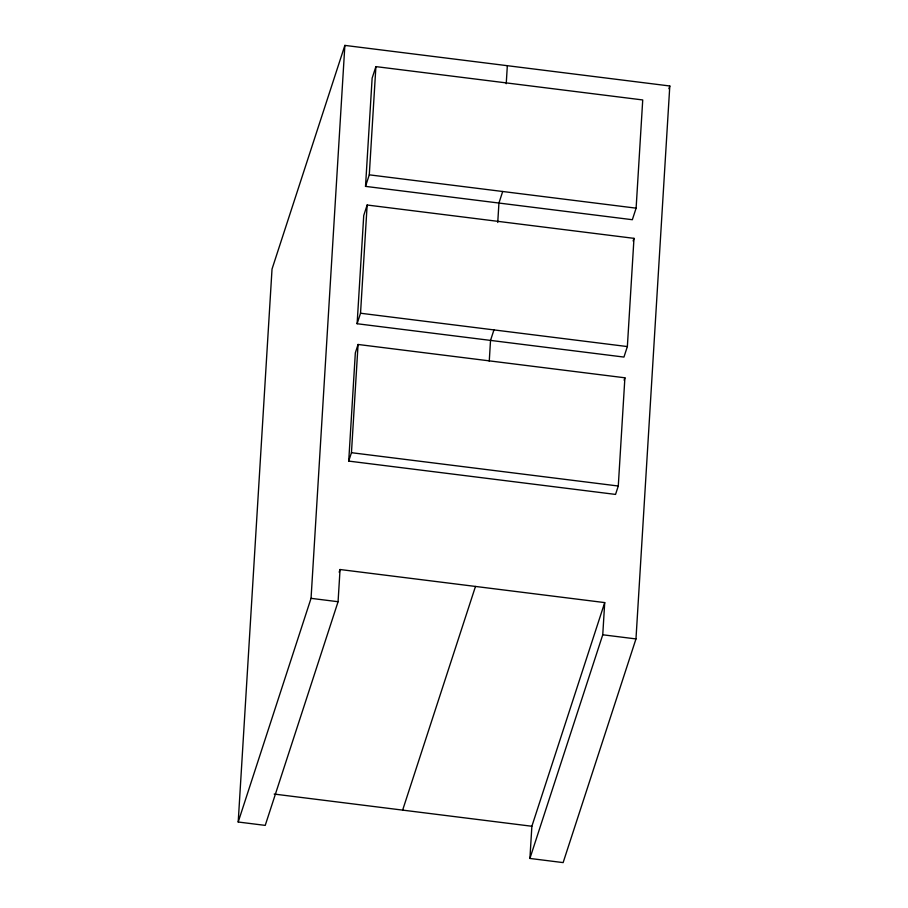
<?xml version="1.0" encoding="UTF-8"?>
<svg xmlns="http://www.w3.org/2000/svg" width="908" height="908" viewBox="0 0 908 908"><rect width="100%" height="100%" fill="white"/><g stroke="black" fill="none" stroke-linecap="round" stroke-linejoin="round"><path stroke-width="1.36" d="M340.046 569.52L338.071 601.72L265.227 825.383L238.202 822.012L272.025 269.074L344.87 45.4L669.798 85.988L635.975 638.926L563.13 862.6L529.909 858.446L531.872 826.257L604.717 602.594L340.046 569.52L339.172 572.222M238.202 822.012L311.047 598.338L344.87 45.4M348.717 461.094L355.334 352.871L358.07 344.473L624.897 377.796L618.28 486.018L615.545 494.417L348.717 461.094L351.453 452.695L358.07 344.473M357.116 323.736L363.733 215.514L367.15 205.015L633.988 238.35L627.36 346.572L623.944 357.071L357.116 323.736L360.533 313.237L367.15 205.015M365.515 186.378L372.132 78.156L375.901 66.613L642.728 99.948L636.111 208.159L632.343 219.713L365.515 186.378L369.284 174.835L375.901 66.613M489.253 361.214L490.524 340.398L493.952 329.899M497.743 222.471L498.935 203.052L502.691 191.497M506.233 83.729L507.334 65.694M529.909 858.446L602.753 634.783L604.717 602.594M402.641 810.118L475.486 586.443M668.912 88.689L669.798 85.988M633.126 240.972L633.988 238.35M624.114 380.202L624.897 377.796M369.284 174.835L636.111 208.159M360.533 313.237L627.36 346.572M351.453 452.695L618.28 486.018M311.047 598.338L338.071 601.72M602.753 634.783L635.975 638.926M274.182 794.069L531.872 826.257"/></g></svg>
